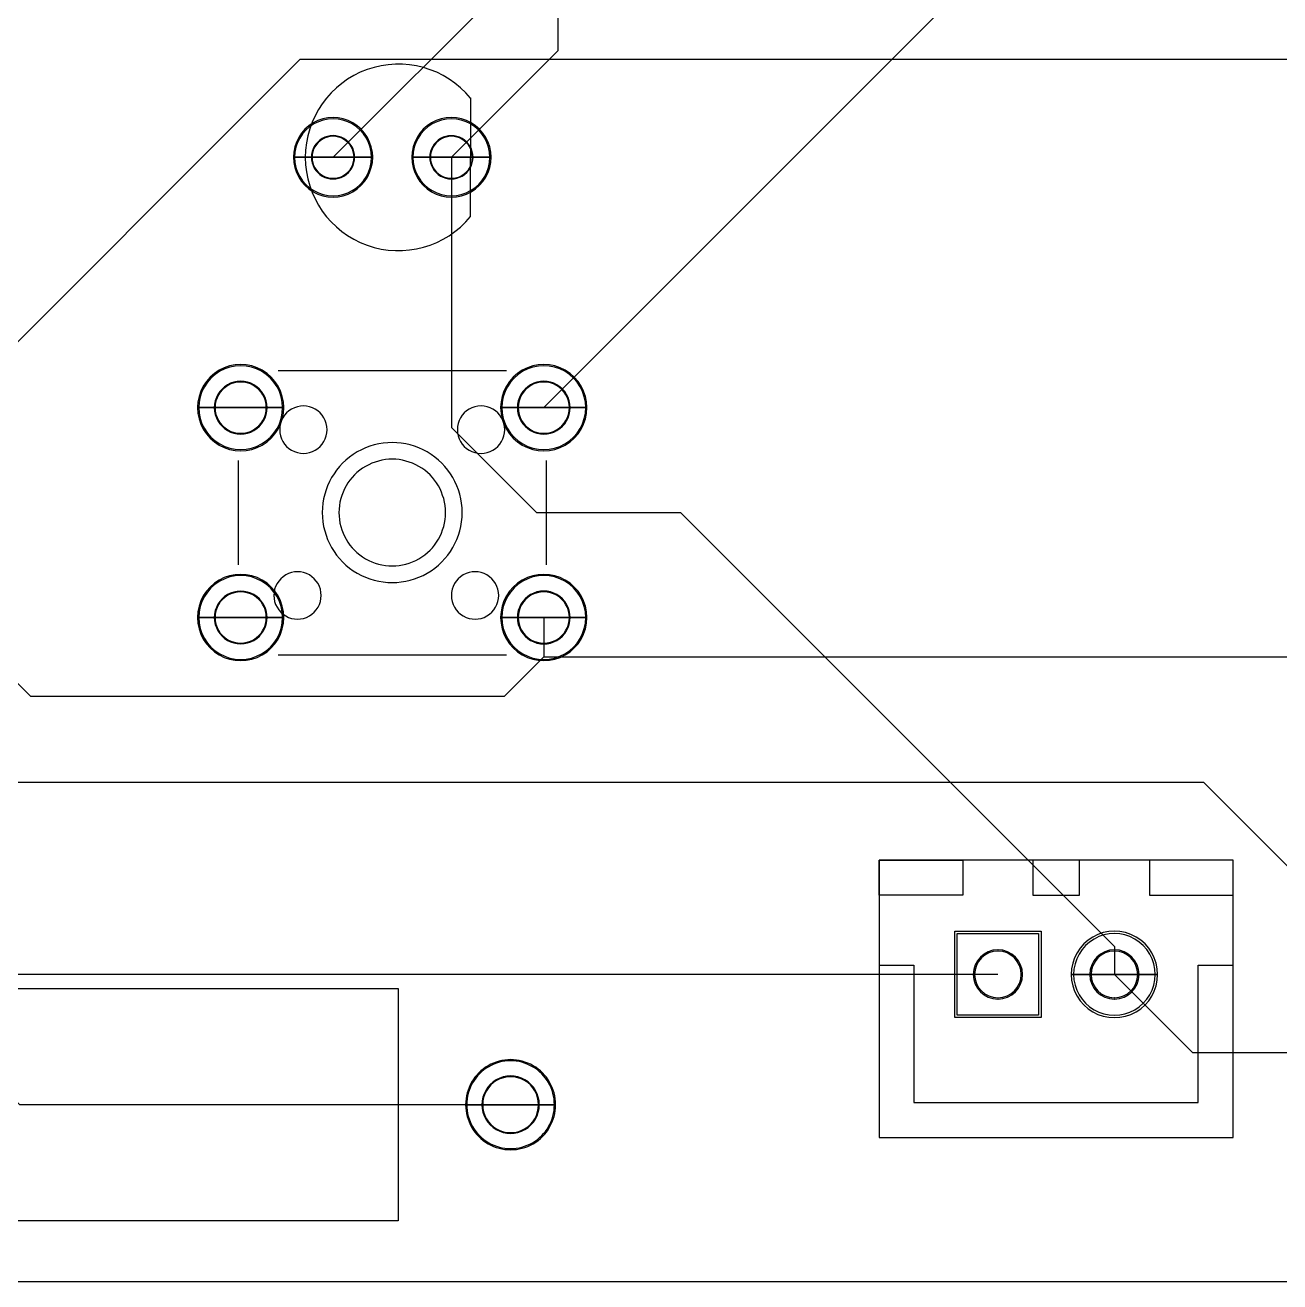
# Model space of a CAD drawing. Extents: x 97 to 381, y 17 to 243.
# Drawn here: x 204.5 to 280.8, y 16.7 to 93.1 of the extents above; entities that cross this region are included whole.
import ezdxf

# ---------------------------------------------------------------- set-up
doc = ezdxf.new("R2010")
doc.units = 0
for name, color, linetype in [('BoardOutLine', 7, 'CONTINUOUS'), ('BottomLayer', 7, 'CONTINUOUS'), ('BottomSolderMaskLayer', 7, 'CONTINUOUS'), ('Multi-Layer', 7, 'CONTINUOUS'), ('TopLayer', 7, 'CONTINUOUS'), ('TopSilkLayer', 7, 'CONTINUOUS'), ('TopSolderMaskLayer', 7, 'CONTINUOUS')]:
    doc.layers.add(name, color=color, linetype=linetype)

msp = doc.modelspace()

# ---------------------------------------------------------------- linework, layer by layer
at = {"layer": 'BoardOutLine', "color": 7}
msp.add_lwpolyline([(97.209727, 243.470231), (380.67429, 243.470231), (380.67429, 16.698589), (97.209727, 16.698589)], close=True, dxfattribs=at)
at = {"layer": 'BottomLayer', "color": 1}
for points in [[(230.40999, 85.069939), (236.901525, 91.561414), (236.901525, 229.807489)], [(370.810275, 229.070201), (370.810275, 204.633356), (236.026005, 69.849064)], [(223.209975, 85.069939), (233.408797, 95.268739), (233.408797, 138.544421)], [(263.643098, 35.389789), (179.047973, 35.389789), (151.209833, 63.227989), (151.209833, 102.531394)], [(230.40999, 85.069939), (230.40999, 68.648089), (235.588245, 63.469864), (244.34778, 63.469864), (270.730073, 37.087564), (270.730073, 35.389789)]]:
    msp.add_lwpolyline(points, dxfattribs=at)
at = {"layer": 'BottomSolderMaskLayer', "color": 7}
for points in [[(220.797975, 85.069939), (225.621982, 85.069939)], [(224.524853, 85.069939)], [(225.621983, 85.069939)], [(227.99799, 85.069939), (232.821998, 85.069939)], [(231.724867, 85.069939)], [(232.821998, 85.069939)], [(214.970782, 69.849064), (220.217145, 69.849064)], [(219.197062, 69.849064)], [(220.217145, 69.849064)], [(233.40282, 69.849064), (238.649182, 69.849064)], [(237.629092, 69.849064)], [(238.649182, 69.849064)], [(214.970782, 57.090664), (220.217145, 57.090664)], [(219.197062, 57.090664)], [(220.217145, 57.090664)], [(233.40282, 57.090664), (238.649182, 57.090664)], [(237.629092, 57.090664)], [(238.649182, 57.090664)], [(261.01884, 38.014039), (266.267355, 38.014039), (266.267355, 32.765539), (261.01884, 32.765539)], [(263.650717, 36.889414), (263.635492, 36.889414)], [(270.737692, 36.889414), (270.722467, 36.889414)], [(268.105778, 35.389789), (273.354367, 35.389789)], [(273.354367, 35.389789)], [(263.650717, 33.890239), (263.635492, 33.890239)], [(270.737692, 33.890239), (270.722467, 33.890239)], [(231.273997, 27.469789), (236.746005, 27.469789)], [(235.755128, 27.469789)], [(236.746005, 27.469789)]]:
    msp.add_lwpolyline(points, close=True, dxfattribs=at)
for points in [[(222.003427, 87.160381), (221.256872, 86.729095), (220.797295, 85.932118), (220.797975, 85.069939)], [(224.41653, 87.160381), (223.669974, 87.591667), (222.749983, 87.591667), (222.003427, 87.160381)], [(225.621983, 85.069939), (225.622662, 85.932118), (225.163086, 86.729095), (224.41653, 87.160381)], [(229.203319, 87.160737), (228.4567, 86.729356), (227.997157, 85.93222), (227.99799, 85.069939)], [(231.616669, 87.160737), (230.87005, 87.592119), (229.949937, 87.592119), (229.203319, 87.160737)], [(232.821998, 85.069939), (232.82283, 85.93222), (232.363287, 86.729356), (231.616669, 87.160737)], [(223.868228, 86.210996), (223.460992, 86.4465), (222.958966, 86.4465), (222.55173, 86.210996)], [(231.067429, 86.208656), (230.660604, 86.443536), (230.159376, 86.443536), (229.752551, 86.208656)], [(222.55173, 86.210996), (222.144494, 85.975491), (221.8941, 85.540367), (221.895105, 85.069939)], [(224.524852, 85.069939), (224.525857, 85.540367), (224.275464, 85.975491), (223.868228, 86.210996)], [(229.752551, 86.208656), (229.345727, 85.973776), (229.095112, 85.539699), (229.095112, 85.069939)], [(231.724867, 85.069939), (231.724867, 85.539699), (231.474253, 85.973776), (231.067429, 86.208656)], [(220.797975, 85.069939), (220.797295, 84.20776), (221.256872, 83.410782), (222.003427, 82.979497)], [(221.895105, 85.069939), (221.8941, 84.599511), (222.144494, 84.164386), (222.55173, 83.928882)], [(223.868228, 83.928882), (224.275464, 84.164386), (224.525857, 84.599511), (224.524853, 85.069939)], [(224.41653, 82.979497), (225.163086, 83.410782), (225.622662, 84.20776), (225.621983, 85.069939)], [(227.99799, 85.069939), (227.997157, 84.207658), (228.4567, 83.410521), (229.203319, 82.97914)], [(229.095112, 85.069939), (229.095112, 84.600178), (229.345727, 84.166102), (229.752551, 83.931221)], [(231.067429, 83.931221), (231.474253, 84.166102), (231.724867, 84.600178), (231.724867, 85.069939)], [(231.616669, 82.97914), (232.363287, 83.410521), (232.82283, 84.207658), (232.821998, 85.069939)], [(222.55173, 83.928882), (222.958966, 83.693377), (223.460992, 83.693377), (223.868228, 83.928882)], [(229.752551, 83.931221), (230.159376, 83.696341), (230.660604, 83.696341), (231.067429, 83.931221)], [(222.003427, 82.979497), (222.749983, 82.548211), (223.669974, 82.548211), (224.41653, 82.979497)], [(229.203319, 82.97914), (229.949937, 82.547759), (230.87005, 82.547759), (231.616669, 82.97914)], [(218.905554, 72.120805), (218.093939, 72.589392), (217.093988, 72.589392), (216.282373, 72.120805)], [(237.337592, 72.120805), (236.525977, 72.589392), (235.526026, 72.589392), (234.714411, 72.120805)], [(216.282373, 72.120805), (215.470758, 71.652219), (214.970782, 70.786236), (214.970782, 69.849064)], [(220.217145, 69.849064), (220.217145, 70.786236), (219.717169, 71.652219), (218.905554, 72.120805)], [(234.714411, 72.120805), (233.902796, 71.652219), (233.40282, 70.786236), (233.40282, 69.849064)], [(238.649182, 69.849064), (238.649182, 70.786236), (238.149207, 71.652219), (237.337592, 72.120805)], [(216.79242, 71.237385), (216.296421, 70.951019), (215.990873, 70.421794), (215.990873, 69.849064)], [(218.395515, 71.237385), (217.899516, 71.52375), (217.288419, 71.52375), (216.79242, 71.237385)], [(219.197062, 69.849064), (219.197062, 70.421794), (218.891514, 70.951019), (218.395515, 71.237385)], [(235.224008, 71.238674), (234.727782, 70.951965), (234.422356, 70.422162), (234.42291, 69.849064)], [(236.827995, 71.238674), (236.331769, 71.525384), (235.720233, 71.525384), (235.224008, 71.238674)], [(237.629092, 69.849064), (237.629647, 70.422162), (237.324221, 70.951965), (236.827995, 71.238674)], [(214.970782, 69.849064), (214.970782, 68.911891), (215.470758, 68.045908), (216.282373, 67.577322)], [(215.990873, 69.849064), (215.990873, 69.276333), (216.296421, 68.747108), (216.79242, 68.460743)], [(218.395515, 68.460743), (218.891514, 68.747108), (219.197062, 69.276333), (219.197062, 69.849064)], [(218.905554, 67.577322), (219.717169, 68.045908), (220.217145, 68.911891), (220.217145, 69.849064)], [(233.40282, 69.849064), (233.40282, 68.911891), (233.902796, 68.045908), (234.714411, 67.577322)], [(234.42291, 69.849064), (234.422356, 69.275965), (234.727782, 68.746163), (235.224008, 68.459453)], [(236.827995, 68.459453), (237.324221, 68.746163), (237.629647, 69.275965), (237.629092, 69.849064)], [(237.337592, 67.577322), (238.149207, 68.045908), (238.649182, 68.911891), (238.649182, 69.849064)], [(216.79242, 68.460743), (217.288419, 68.174377), (217.899516, 68.174377), (218.395515, 68.460743)], [(235.224008, 68.459453), (235.720233, 68.172744), (236.331769, 68.172744), (236.827995, 68.459453)], [(216.282373, 67.577322), (217.093988, 67.108736), (218.093939, 67.108736), (218.905554, 67.577322)], [(234.714411, 67.577322), (235.526026, 67.108736), (236.525977, 67.108736), (237.337592, 67.577322)], [(218.905554, 59.362405), (218.093939, 59.830992), (217.093988, 59.830992), (216.282373, 59.362405)], [(237.337592, 59.362405), (236.525977, 59.830992), (235.526026, 59.830992), (234.714411, 59.362405)], [(216.282373, 59.362405), (215.470758, 58.893819), (214.970782, 58.027836), (214.970782, 57.090664)], [(220.217145, 57.090664), (220.217145, 58.027836), (219.717169, 58.893819), (218.905554, 59.362405)], [(234.714411, 59.362405), (233.902796, 58.893819), (233.40282, 58.027836), (233.40282, 57.090664)], [(238.649182, 57.090664), (238.649182, 58.027836), (238.149207, 58.893819), (237.337592, 59.362405)], [(216.79242, 58.478985), (216.296421, 58.192619), (215.990873, 57.663394), (215.990873, 57.090664)], [(218.395515, 58.478985), (217.899516, 58.76535), (217.288419, 58.76535), (216.79242, 58.478985)], [(219.197062, 57.090664), (219.197062, 57.663394), (218.891514, 58.192619), (218.395515, 58.478985)], [(235.224008, 58.480274), (234.727782, 58.193565), (234.422356, 57.663762), (234.42291, 57.090664)], [(236.827995, 58.480274), (236.331769, 58.766984), (235.720233, 58.766984), (235.224008, 58.480274)], [(237.629092, 57.090664), (237.629647, 57.663762), (237.324221, 58.193565), (236.827995, 58.480274)], [(214.970782, 57.090664), (214.970782, 56.153491), (215.470758, 55.287508), (216.282373, 54.818922)], [(215.990873, 57.090664), (215.990873, 56.517933), (216.296421, 55.988708), (216.79242, 55.702343)], [(218.395515, 55.702343), (218.891514, 55.988708), (219.197062, 56.517933), (219.197062, 57.090664)], [(218.905554, 54.818922), (219.717169, 55.287508), (220.217145, 56.153491), (220.217145, 57.090664)], [(233.40282, 57.090664), (233.40282, 56.153491), (233.902796, 55.287508), (234.714411, 54.818922)], [(234.42291, 57.090664), (234.422356, 56.517565), (234.727782, 55.987763), (235.224008, 55.701053)], [(236.827995, 55.701053), (237.324221, 55.987763), (237.629647, 56.517565), (237.629092, 57.090664)], [(237.337592, 54.818922), (238.149207, 55.287508), (238.649182, 56.153491), (238.649182, 57.090664)], [(216.79242, 55.702343), (217.288419, 55.415977), (217.899516, 55.415977), (218.395515, 55.702343)], [(235.224008, 55.701053), (235.720233, 55.414344), (236.331769, 55.414344), (236.827995, 55.701053)], [(216.282373, 54.818922), (217.093988, 54.350336), (218.093939, 54.350336), (218.905554, 54.818922)], [(234.714411, 54.818922), (235.526026, 54.350336), (236.525977, 54.350336), (237.337592, 54.818922)], [(269.416932, 37.66536), (268.604468, 37.195811), (268.104549, 36.328178), (268.105777, 35.389789)], [(272.043213, 37.66536), (271.230749, 38.13491), (270.229396, 38.13491), (269.416932, 37.66536)], [(273.354367, 35.389789), (273.355596, 36.328178), (272.855677, 37.195811), (272.043213, 37.66536)], [(263.635477, 36.889414), (262.810431, 36.88497), (262.143945, 36.214885), (262.143945, 35.389826)], [(265.14225, 35.389826), (265.14225, 36.214885), (264.475764, 36.88497), (263.650717, 36.889414)], [(270.722453, 36.889414), (269.897406, 36.88497), (269.23092, 36.214885), (269.23092, 35.389826)], [(272.229225, 35.389826), (272.229225, 36.214885), (271.562739, 36.88497), (270.737692, 36.889414)], [(262.143945, 35.389826), (262.143945, 34.564767), (262.810431, 33.894682), (263.635477, 33.890239)], [(263.650717, 33.890239), (264.475764, 33.894682), (265.14225, 34.564767), (265.14225, 35.389826)], [(268.105777, 35.389789), (268.104549, 34.4514), (268.604468, 33.583767), (269.416932, 33.114217)], [(269.23092, 35.389826), (269.23092, 34.564767), (269.897406, 33.894682), (270.722453, 33.890239)], [(270.737692, 33.890239), (271.562739, 33.894682), (272.229225, 34.564767), (272.229225, 35.389826)], [(272.043213, 33.114217), (272.855677, 33.583767), (273.355596, 34.4514), (273.354367, 35.389789)], [(269.416932, 33.114217), (270.229396, 32.644668), (271.230749, 32.644668), (272.043213, 33.114217)], [(232.641172, 29.841626), (231.794228, 29.352249), (231.272973, 28.447951), (231.273998, 27.469789)], [(235.378831, 29.841626), (234.531888, 30.331003), (233.488115, 30.331003), (232.641172, 29.841626)], [(236.746005, 27.469789), (236.747029, 28.447951), (236.225774, 29.352249), (235.378831, 29.841626)], [(234.883226, 28.98302), (234.342946, 29.295266), (233.677057, 29.295266), (233.136777, 28.98302)], [(233.136777, 28.98302), (232.596497, 28.670775), (232.264057, 28.093807), (232.264875, 27.469789)], [(235.755128, 27.469789), (235.755946, 28.093807), (235.423506, 28.670775), (234.883226, 28.98302)], [(231.273998, 27.469789), (231.272973, 26.491626), (231.794228, 25.587329), (232.641172, 25.097951)], [(232.264875, 27.469789), (232.264057, 26.84577), (232.596497, 26.268803), (233.136777, 25.956557)], [(234.883226, 25.956557), (235.423506, 26.268803), (235.755946, 26.84577), (235.755128, 27.469789)], [(235.378831, 25.097951), (236.225774, 25.587329), (236.747029, 26.491626), (236.746005, 27.469789)], [(233.136777, 25.956557), (233.677057, 25.644312), (234.342946, 25.644312), (234.883226, 25.956557)], [(232.641172, 25.097951), (233.488115, 24.608574), (234.531888, 24.608574), (235.378831, 25.097951)]]:
    msp.add_open_spline(points, degree=3, dxfattribs=at)
at = {"layer": 'Multi-Layer', "color": 7}
for points in [[(220.869975, 85.069939), (225.549982, 85.069939)], [(224.485605, 85.069939)], [(225.549982, 85.069939)], [(228.06999, 85.069939), (232.749998, 85.069939)], [(231.68562, 85.069939)], [(232.749997, 85.069939)], [(215.042782, 69.849064), (220.145145, 69.849064)], [(219.15306, 69.849064)], [(220.145145, 69.849064)], [(233.47482, 69.849064), (238.577182, 69.849064)], [(237.585097, 69.849064)], [(238.577182, 69.849064)], [(215.042782, 57.090664), (220.145145, 57.090664)], [(219.15306, 57.090664)], [(220.145145, 57.090664)], [(233.47482, 57.090664), (238.577182, 57.090664)], [(237.585097, 57.090664)], [(238.577182, 57.090664)], [(261.16284, 37.870114), (266.123363, 37.870114), (266.123363, 32.909539), (261.16284, 32.909539)], [(263.650297, 36.807139), (263.635897, 36.807139)], [(270.737273, 36.807139), (270.722872, 36.807139)], [(268.249777, 35.389789), (273.210367, 35.389789)], [(273.210367, 35.389789)], [(263.650297, 33.972514), (263.635897, 33.972514)], [(270.737273, 33.972514), (270.722872, 33.972514)], [(231.345997, 27.469789), (236.674005, 27.469789)], [(235.709205, 27.469789)], [(236.674005, 27.469789)]]:
    msp.add_lwpolyline(points, close=True, dxfattribs=at)
for points in [[(224.380522, 87.098003), (223.656247, 87.516421), (222.76371, 87.516421), (222.039436, 87.098003)], [(231.580537, 87.098003), (230.856262, 87.516421), (229.963725, 87.516421), (229.239451, 87.098003)], [(222.039436, 87.098003), (221.315161, 86.679585), (220.869305, 85.906388), (220.869975, 85.069939)], [(223.847792, 86.174664), (223.453112, 86.402532), (222.966846, 86.402532), (222.572166, 86.174664)], [(225.549982, 85.069939), (225.550652, 85.906388), (225.104797, 86.679585), (224.380522, 87.098003)], [(229.239451, 87.098003), (228.515176, 86.679585), (228.06932, 85.906388), (228.06999, 85.069939)], [(231.048089, 86.175479), (230.653266, 86.403565), (230.166722, 86.403565), (229.771898, 86.175479)], [(232.749997, 85.069939), (232.750667, 85.906388), (232.304812, 86.679585), (231.580537, 87.098003)], [(222.572166, 86.174664), (222.177485, 85.946795), (221.934353, 85.525676), (221.934353, 85.069939)], [(224.485605, 85.069939), (224.485605, 85.525676), (224.242472, 85.946795), (223.847792, 86.174664)], [(229.771898, 86.175479), (229.377074, 85.947393), (229.134018, 85.525909), (229.134368, 85.069939)], [(231.68562, 85.069939), (231.68597, 85.525909), (231.442913, 85.947393), (231.048089, 86.175479)], [(220.869975, 85.069939), (220.869305, 84.23349), (221.315161, 83.460292), (222.039436, 83.041874)], [(221.934353, 85.069939), (221.934353, 84.614201), (222.177485, 84.193083), (222.572166, 83.965214)], [(223.847792, 83.965214), (224.242472, 84.193083), (224.485605, 84.614201), (224.485605, 85.069939)], [(224.380522, 83.041874), (225.104797, 83.460292), (225.550652, 84.23349), (225.549982, 85.069939)], [(228.06999, 85.069939), (228.06932, 84.23349), (228.515176, 83.460292), (229.239451, 83.041874)], [(229.134368, 85.069939), (229.134018, 84.613968), (229.377074, 84.192485), (229.771898, 83.964399)], [(231.048089, 83.964399), (231.442913, 84.192485), (231.68597, 84.613968), (231.68562, 85.069939)], [(231.580537, 83.041874), (232.304812, 83.460292), (232.750667, 84.23349), (232.749997, 85.069939)], [(222.572166, 83.965214), (222.966846, 83.737345), (223.453112, 83.737345), (223.847792, 83.965214)], [(229.771898, 83.964399), (230.166722, 83.736312), (230.653266, 83.736312), (231.048089, 83.964399)], [(222.039436, 83.041874), (222.76371, 82.623456), (223.656247, 82.623456), (224.380522, 83.041874)], [(229.239451, 83.041874), (229.963725, 82.623456), (230.856262, 82.623456), (231.580537, 83.041874)], [(216.318373, 72.058452), (215.529035, 71.602727), (215.042782, 70.760513), (215.042782, 69.849064)], [(218.869554, 72.058452), (218.080216, 72.514176), (217.107711, 72.514176), (216.318373, 72.058452)], [(220.145145, 69.849064), (220.145145, 70.760513), (219.658893, 71.602727), (218.869554, 72.058452)], [(234.750411, 72.058452), (233.961072, 71.602727), (233.47482, 70.760513), (233.47482, 69.849064)], [(237.301592, 72.058452), (236.512254, 72.514176), (235.539749, 72.514176), (234.750411, 72.058452)], [(238.577182, 69.849064), (238.577182, 70.760513), (238.09093, 71.602727), (237.301592, 72.058452)], [(216.814421, 71.199277), (216.332036, 70.920772), (216.034875, 70.406074), (216.034875, 69.849064)], [(218.373514, 71.199277), (217.891129, 71.477783), (217.296806, 71.477783), (216.814421, 71.199277)], [(219.15306, 69.849064), (219.15306, 70.406074), (218.855899, 70.920772), (218.373514, 71.199277)], [(235.246459, 71.199277), (234.764074, 70.920772), (234.466912, 70.406074), (234.466912, 69.849064)], [(236.805551, 71.199277), (236.323166, 71.477783), (235.728844, 71.477783), (235.246459, 71.199277)], [(237.585097, 69.849064), (237.585097, 70.406074), (237.287936, 70.920772), (236.805551, 71.199277)], [(215.042782, 69.849064), (215.042782, 68.937615), (215.529035, 68.095401), (216.318373, 67.639676)], [(216.034875, 69.849064), (216.034875, 69.292054), (216.332036, 68.777355), (216.814421, 68.49885)], [(218.373514, 68.49885), (218.855899, 68.777355), (219.15306, 69.292054), (219.15306, 69.849064)], [(218.869554, 67.639676), (219.658893, 68.095401), (220.145145, 68.937615), (220.145145, 69.849064)], [(233.47482, 69.849064), (233.47482, 68.937615), (233.961072, 68.095401), (234.750411, 67.639676)], [(234.466912, 69.849064), (234.466912, 69.292054), (234.764074, 68.777355), (235.246459, 68.49885)], [(236.805551, 68.49885), (237.287936, 68.777355), (237.585097, 69.292054), (237.585097, 69.849064)], [(237.301592, 67.639676), (238.09093, 68.095401), (238.577182, 68.937615), (238.577182, 69.849064)], [(216.814421, 68.49885), (217.296806, 68.220345), (217.891129, 68.220345), (218.373514, 68.49885)], [(235.246459, 68.49885), (235.728844, 68.220345), (236.323166, 68.220345), (236.805551, 68.49885)], [(216.318373, 67.639676), (217.107711, 67.183951), (218.080216, 67.183951), (218.869554, 67.639676)], [(234.750411, 67.639676), (235.539749, 67.183951), (236.512254, 67.183951), (237.301592, 67.639676)], [(218.869554, 59.300052), (218.080216, 59.755776), (217.107711, 59.755776), (216.318373, 59.300052)], [(237.301592, 59.300052), (236.512254, 59.755776), (235.539749, 59.755776), (234.750411, 59.300052)], [(216.318373, 59.300052), (215.529035, 58.844327), (215.042782, 58.002113), (215.042782, 57.090664)], [(220.145145, 57.090664), (220.145145, 58.002113), (219.658893, 58.844327), (218.869554, 59.300052)], [(234.750411, 59.300052), (233.961072, 58.844327), (233.47482, 58.002113), (233.47482, 57.090664)], [(238.577182, 57.090664), (238.577182, 58.002113), (238.09093, 58.844327), (237.301592, 59.300052)], [(216.814421, 58.440877), (216.332036, 58.162372), (216.034875, 57.647674), (216.034875, 57.090664)], [(218.373514, 58.440877), (217.891129, 58.719383), (217.296806, 58.719383), (216.814421, 58.440877)], [(219.15306, 57.090664), (219.15306, 57.647674), (218.855899, 58.162372), (218.373514, 58.440877)], [(235.246459, 58.440877), (234.764074, 58.162372), (234.466912, 57.647674), (234.466912, 57.090664)], [(236.805551, 58.440877), (236.323166, 58.719383), (235.728844, 58.719383), (235.246459, 58.440877)], [(237.585097, 57.090664), (237.585097, 57.647674), (237.287936, 58.162372), (236.805551, 58.440877)], [(215.042782, 57.090664), (215.042782, 56.179215), (215.529035, 55.337001), (216.318373, 54.881276)], [(216.034875, 57.090664), (216.034875, 56.533654), (216.332036, 56.018955), (216.814421, 55.74045)], [(218.373514, 55.74045), (218.855899, 56.018955), (219.15306, 56.533654), (219.15306, 57.090664)], [(218.869554, 54.881276), (219.658893, 55.337001), (220.145145, 56.179215), (220.145145, 57.090664)], [(233.47482, 57.090664), (233.47482, 56.179215), (233.961072, 55.337001), (234.750411, 54.881276)], [(234.466912, 57.090664), (234.466912, 56.533654), (234.764074, 56.018955), (235.246459, 55.74045)], [(236.805551, 55.74045), (237.287936, 56.018955), (237.585097, 56.533654), (237.585097, 57.090664)], [(237.301592, 54.881276), (238.09093, 55.337001), (238.577182, 56.179215), (238.577182, 57.090664)], [(216.814421, 55.74045), (217.296806, 55.461945), (217.891129, 55.461945), (218.373514, 55.74045)], [(235.246459, 55.74045), (235.728844, 55.461945), (236.323166, 55.461945), (236.805551, 55.74045)], [(216.318373, 54.881276), (217.107711, 54.425551), (218.080216, 54.425551), (218.869554, 54.881276)], [(234.750411, 54.881276), (235.539749, 54.425551), (236.512254, 54.425551), (237.301592, 54.881276)], [(269.48896, 37.540573), (268.721063, 37.096768), (268.248583, 36.276709), (268.249778, 35.389789)], [(271.971185, 37.540573), (271.203289, 37.984378), (270.256856, 37.984378), (269.48896, 37.540573)], [(273.210367, 35.389789), (273.211562, 36.276709), (272.739082, 37.096768), (271.971185, 37.540573)], [(263.635897, 36.807139), (262.855267, 36.804134), (262.22403, 36.170462), (262.22403, 35.389826)], [(265.062165, 35.389826), (265.062165, 36.170462), (264.430928, 36.804134), (263.650298, 36.807139)], [(270.722872, 36.807139), (269.942242, 36.804134), (269.311005, 36.170462), (269.311005, 35.389826)], [(272.14914, 35.389826), (272.14914, 36.170462), (271.517903, 36.804134), (270.737273, 36.807139)], [(262.22403, 35.389826), (262.22403, 34.60919), (262.855267, 33.975519), (263.635897, 33.972514)], [(263.650298, 33.972514), (264.430928, 33.975519), (265.062165, 34.60919), (265.062165, 35.389826)], [(268.249778, 35.389789), (268.248583, 34.502869), (268.721063, 33.68281), (269.48896, 33.239005)], [(269.311005, 35.389826), (269.311005, 34.60919), (269.942242, 33.975519), (270.722872, 33.972514)], [(270.737273, 33.972514), (271.517903, 33.975519), (272.14914, 34.60919), (272.14914, 35.389826)], [(271.971185, 33.239005), (272.739082, 33.68281), (273.211562, 34.502869), (273.210367, 35.389789)], [(269.48896, 33.239005), (270.256856, 32.795199), (271.203289, 32.795199), (271.971185, 33.239005)], [(235.34282, 29.779241), (234.518159, 30.255748), (233.501843, 30.255748), (232.677183, 29.779241)], [(232.677183, 29.779241), (231.852522, 29.302734), (231.344987, 28.422219), (231.345997, 27.469789)], [(234.859603, 28.941342), (234.333868, 29.244876), (233.686135, 29.244876), (233.160399, 28.941342)], [(236.674005, 27.469789), (236.675016, 28.422219), (236.167481, 29.302734), (235.34282, 29.779241)], [(233.160399, 28.941342), (232.634664, 28.637809), (232.310797, 28.076856), (232.310797, 27.469789)], [(235.709205, 27.469789), (235.709205, 28.076856), (235.385339, 28.637809), (234.859603, 28.941342)], [(231.345997, 27.469789), (231.344987, 26.517359), (231.852522, 25.636844), (232.677183, 25.160337)], [(232.310797, 27.469789), (232.310797, 26.862722), (232.634664, 26.301769), (233.160399, 25.998235)], [(234.859603, 25.998235), (235.385339, 26.301769), (235.709205, 26.862722), (235.709205, 27.469789)], [(235.34282, 25.160337), (236.167481, 25.636844), (236.675016, 26.517359), (236.674005, 27.469789)], [(233.160399, 25.998235), (233.686135, 25.694702), (234.333868, 25.694702), (234.859603, 25.998235)], [(232.677183, 25.160337), (233.501843, 24.68383), (234.518159, 24.68383), (235.34282, 25.160337)]]:
    msp.add_open_spline(points, degree=3, dxfattribs=at)
at = {"layer": 'TopLayer', "color": 5}
for points in [[(287.83515, 35.389789), (276.161047, 47.063914), (202.841858, 47.063914), (184.73958, 65.166214), (175.350765, 65.166214), (156.323287, 84.193639), (147.947505, 84.193639), (129.609788, 102.531394)], [(200.02593, 69.849064), (221.218455, 91.041589), (348.27855, 91.041589), (374.770283, 64.549864)], [(234.009997, 27.469789), (204.167377, 27.469789), (164.025862, 67.611289), (164.025862, 69.849064)], [(200.02593, 57.090664), (204.805305, 52.311289), (233.636317, 52.311289), (236.026005, 54.700939), (322.334017, 54.700939)], [(236.026005, 57.090664), (236.026005, 54.700939)], [(323.835217, 35.389789), (319.05873, 30.613339), (275.50656, 30.613339), (270.730072, 35.389789)]]:
    msp.add_lwpolyline(points, dxfattribs=at)
at = {"layer": 'TopSilkLayer', "color": 7}
for points in [[(231.576397, 81.469939), (231.591547, 88.692214)], [(219.864705, 72.109864), (233.75526, 72.109864)], [(217.449968, 66.645964), (217.449968, 60.293839)], [(236.170005, 66.645964), (236.170005, 60.293839)], [(219.864705, 54.829864), (233.75526, 54.829864)], [(256.414717, 35.956714), (258.540735, 35.956714), (258.540735, 27.594514), (267.186442, 27.594514), (275.832075, 27.594514), (275.832075, 35.956714), (277.958025, 35.956714)]]:
    msp.add_lwpolyline(points, dxfattribs=at)
for points in [[(222.849975, 68.509864)], [(233.649997, 68.509864)], [(230.04999, 63.469864)], [(231.065197, 63.469864)], [(222.489975, 58.429864)], [(233.289997, 58.429864)], [(256.414717, 42.334639), (261.517147, 42.334639), (261.517147, 40.208689), (256.414717, 40.208689), (256.414717, 42.334639), (256.414717, 25.468564), (277.958025, 25.468564), (277.958025, 42.334639)], [(265.769122, 42.334639), (265.769122, 40.208689), (268.603695, 40.208689), (268.603695, 42.334639)], [(272.85573, 42.334639), (272.85573, 40.208689), (277.958025, 40.208689), (277.958025, 42.334639)], [(183.2499, 20.413789), (183.2499, 34.525789), (227.16999, 34.525789), (227.16999, 20.413789)]]:
    msp.add_lwpolyline(points, close=True, dxfattribs=at)
for points in [[(231.576397, 88.656964), (230.058241, 90.510082), (227.539154, 91.208952), (225.283256, 90.40287)], [(225.283256, 90.40287), (223.027357, 89.596788), (221.521602, 87.459753), (221.521602, 85.064164)], [(221.521602, 85.064164), (221.521602, 82.668574), (223.027357, 80.53154), (225.283256, 79.725458)], [(225.283256, 79.725458), (227.539154, 78.919375), (230.058241, 79.618245), (231.576398, 81.471364)], [(220.689125, 69.759392), (220.243156, 69.501507), (219.968923, 69.025026), (219.969975, 68.509864)], [(222.130825, 69.759392), (221.684855, 70.017278), (221.135095, 70.017278), (220.689125, 69.759392)], [(222.849975, 68.509864), (222.851027, 69.025026), (222.576794, 69.501507), (222.130825, 69.759392)], [(231.489992, 69.756944), (231.044453, 69.499712), (230.76999, 69.024328), (230.76999, 68.509864)], [(232.929996, 69.756944), (232.484457, 70.014176), (231.935531, 70.014176), (231.489992, 69.756944)], [(233.649997, 68.509864), (233.649997, 69.024328), (233.375534, 69.499712), (232.929996, 69.756944)], [(219.969975, 68.509864), (219.968923, 67.994701), (220.243156, 67.518221), (220.689125, 67.260335)], [(222.130825, 67.260335), (222.576794, 67.518221), (222.851027, 67.994701), (222.849975, 68.509864)], [(230.76999, 68.509864), (230.76999, 67.9954), (231.044453, 67.520016), (231.489992, 67.262784)], [(232.929996, 67.262784), (233.375534, 67.520016), (233.649997, 67.9954), (233.649997, 68.509864)], [(220.689125, 67.260335), (221.135095, 67.00245), (221.684855, 67.00245), (222.130825, 67.260335)], [(228.937592, 67.154985), (227.621025, 67.915105), (225.998948, 67.915105), (224.682381, 67.154985)], [(231.489992, 67.262784), (231.935531, 67.005552), (232.484457, 67.005552), (232.929996, 67.262784)], [(224.682381, 67.154985), (223.365814, 66.394865), (222.554775, 64.990104), (222.554775, 63.469864)], [(228.431262, 66.279466), (227.428154, 66.859218), (226.191818, 66.859218), (225.18871, 66.279466)], [(231.065197, 63.469864), (231.065197, 64.990104), (230.254159, 66.394865), (228.937592, 67.154985)], [(225.18871, 66.279466), (224.185602, 65.699714), (223.568406, 64.628456), (223.569982, 63.469864)], [(230.04999, 63.469864), (230.051567, 64.628456), (229.43437, 65.699714), (228.431262, 66.279466)], [(222.554775, 63.469864), (222.554775, 61.949623), (223.365814, 60.544863), (224.682381, 59.784743)], [(223.569982, 63.469864), (223.568406, 62.311272), (224.185602, 61.240013), (225.18871, 60.660262)], [(228.431262, 60.660262), (229.43437, 61.240013), (230.051567, 62.311272), (230.04999, 63.469864)], [(228.937592, 59.784743), (230.254159, 60.544863), (231.065197, 61.949623), (231.065197, 63.469864)], [(225.18871, 60.660262), (226.191818, 60.08051), (227.428154, 60.08051), (228.431262, 60.660262)], [(220.329969, 59.676944), (219.884431, 59.419712), (219.609967, 58.944328), (219.609967, 58.429864)], [(221.769973, 59.676944), (221.324434, 59.934176), (220.775508, 59.934176), (220.329969, 59.676944)], [(222.489975, 58.429864), (222.489975, 58.944328), (222.215512, 59.419712), (221.769973, 59.676944)], [(224.682381, 59.784743), (225.998948, 59.024622), (227.621025, 59.024622), (228.937592, 59.784743)], [(231.129992, 59.676944), (230.684453, 59.419712), (230.40999, 58.944328), (230.40999, 58.429864)], [(232.569996, 59.676944), (232.124457, 59.934176), (231.575531, 59.934176), (231.129992, 59.676944)], [(233.289997, 58.429864), (233.289997, 58.944328), (233.015534, 59.419712), (232.569996, 59.676944)], [(219.609967, 58.429864), (219.609967, 57.9154), (219.884431, 57.440016), (220.329969, 57.182784)], [(221.769973, 57.182784), (222.215512, 57.440016), (222.489975, 57.9154), (222.489975, 58.429864)], [(230.40999, 58.429864), (230.40999, 57.9154), (230.684453, 57.440016), (231.129992, 57.182784)], [(232.569996, 57.182784), (233.015534, 57.440016), (233.289997, 57.9154), (233.289997, 58.429864)], [(220.329969, 57.182784), (220.775508, 56.925552), (221.324434, 56.925552), (221.769973, 57.182784)], [(231.129992, 57.182784), (231.575531, 56.925552), (232.124457, 56.925552), (232.569996, 57.182784)]]:
    msp.add_open_spline(points, degree=3, dxfattribs=at)
at = {"layer": 'TopSolderMaskLayer', "color": 7}
for points in [[(220.797975, 85.069939), (225.621982, 85.069939)], [(224.524853, 85.069939)], [(225.621983, 85.069939)], [(227.99799, 85.069939), (232.821998, 85.069939)], [(231.724867, 85.069939)], [(232.821998, 85.069939)], [(214.970782, 69.849064), (220.217145, 69.849064)], [(219.197062, 69.849064)], [(220.217145, 69.849064)], [(233.40282, 69.849064), (238.649182, 69.849064)], [(237.629092, 69.849064)], [(238.649182, 69.849064)], [(214.970782, 57.090664), (220.217145, 57.090664)], [(219.197062, 57.090664)], [(220.217145, 57.090664)], [(233.40282, 57.090664), (238.649182, 57.090664)], [(237.629092, 57.090664)], [(238.649182, 57.090664)], [(261.01884, 38.014039), (266.267355, 38.014039), (266.267355, 32.765539), (261.01884, 32.765539)], [(263.650717, 36.889414), (263.635492, 36.889414)], [(270.737692, 36.889414), (270.722467, 36.889414)], [(268.105778, 35.389789), (273.354367, 35.389789)], [(273.354367, 35.389789)], [(263.650717, 33.890239), (263.635492, 33.890239)], [(270.737692, 33.890239), (270.722467, 33.890239)], [(231.273997, 27.469789), (236.746005, 27.469789)], [(235.755128, 27.469789)], [(236.746005, 27.469789)]]:
    msp.add_lwpolyline(points, close=True, dxfattribs=at)
for points in [[(222.003427, 87.160381), (221.256872, 86.729095), (220.797295, 85.932118), (220.797975, 85.069939)], [(224.41653, 87.160381), (223.669974, 87.591667), (222.749983, 87.591667), (222.003427, 87.160381)], [(225.621983, 85.069939), (225.622662, 85.932118), (225.163086, 86.729095), (224.41653, 87.160381)], [(229.203319, 87.160737), (228.4567, 86.729356), (227.997157, 85.93222), (227.99799, 85.069939)], [(231.616669, 87.160737), (230.87005, 87.592119), (229.949937, 87.592119), (229.203319, 87.160737)], [(232.821998, 85.069939), (232.82283, 85.93222), (232.363287, 86.729356), (231.616669, 87.160737)], [(223.868228, 86.210996), (223.460992, 86.4465), (222.958966, 86.4465), (222.55173, 86.210996)], [(231.067429, 86.208656), (230.660604, 86.443536), (230.159376, 86.443536), (229.752551, 86.208656)], [(222.55173, 86.210996), (222.144494, 85.975491), (221.8941, 85.540367), (221.895105, 85.069939)], [(224.524852, 85.069939), (224.525857, 85.540367), (224.275464, 85.975491), (223.868228, 86.210996)], [(229.752551, 86.208656), (229.345727, 85.973776), (229.095112, 85.539699), (229.095112, 85.069939)], [(231.724867, 85.069939), (231.724867, 85.539699), (231.474253, 85.973776), (231.067429, 86.208656)], [(220.797975, 85.069939), (220.797295, 84.20776), (221.256872, 83.410782), (222.003427, 82.979497)], [(221.895105, 85.069939), (221.8941, 84.599511), (222.144494, 84.164386), (222.55173, 83.928882)], [(223.868228, 83.928882), (224.275464, 84.164386), (224.525857, 84.599511), (224.524853, 85.069939)], [(224.41653, 82.979497), (225.163086, 83.410782), (225.622662, 84.20776), (225.621983, 85.069939)], [(227.99799, 85.069939), (227.997157, 84.207658), (228.4567, 83.410521), (229.203319, 82.97914)], [(229.095112, 85.069939), (229.095112, 84.600178), (229.345727, 84.166102), (229.752551, 83.931221)], [(231.067429, 83.931221), (231.474253, 84.166102), (231.724867, 84.600178), (231.724867, 85.069939)], [(231.616669, 82.97914), (232.363287, 83.410521), (232.82283, 84.207658), (232.821998, 85.069939)], [(222.55173, 83.928882), (222.958966, 83.693377), (223.460992, 83.693377), (223.868228, 83.928882)], [(229.752551, 83.931221), (230.159376, 83.696341), (230.660604, 83.696341), (231.067429, 83.931221)], [(222.003427, 82.979497), (222.749983, 82.548211), (223.669974, 82.548211), (224.41653, 82.979497)], [(229.203319, 82.97914), (229.949937, 82.547759), (230.87005, 82.547759), (231.616669, 82.97914)], [(218.905554, 72.120805), (218.093939, 72.589392), (217.093988, 72.589392), (216.282373, 72.120805)], [(237.337592, 72.120805), (236.525977, 72.589392), (235.526026, 72.589392), (234.714411, 72.120805)], [(216.282373, 72.120805), (215.470758, 71.652219), (214.970782, 70.786236), (214.970782, 69.849064)], [(220.217145, 69.849064), (220.217145, 70.786236), (219.717169, 71.652219), (218.905554, 72.120805)], [(234.714411, 72.120805), (233.902796, 71.652219), (233.40282, 70.786236), (233.40282, 69.849064)], [(238.649182, 69.849064), (238.649182, 70.786236), (238.149207, 71.652219), (237.337592, 72.120805)], [(216.79242, 71.237385), (216.296421, 70.951019), (215.990873, 70.421794), (215.990873, 69.849064)], [(218.395515, 71.237385), (217.899516, 71.52375), (217.288419, 71.52375), (216.79242, 71.237385)], [(219.197062, 69.849064), (219.197062, 70.421794), (218.891514, 70.951019), (218.395515, 71.237385)], [(235.224008, 71.238674), (234.727782, 70.951965), (234.422356, 70.422162), (234.42291, 69.849064)], [(236.827995, 71.238674), (236.331769, 71.525384), (235.720233, 71.525384), (235.224008, 71.238674)], [(237.629092, 69.849064), (237.629647, 70.422162), (237.324221, 70.951965), (236.827995, 71.238674)], [(214.970782, 69.849064), (214.970782, 68.911891), (215.470758, 68.045908), (216.282373, 67.577322)], [(215.990873, 69.849064), (215.990873, 69.276333), (216.296421, 68.747108), (216.79242, 68.460743)], [(218.395515, 68.460743), (218.891514, 68.747108), (219.197062, 69.276333), (219.197062, 69.849064)], [(218.905554, 67.577322), (219.717169, 68.045908), (220.217145, 68.911891), (220.217145, 69.849064)], [(233.40282, 69.849064), (233.40282, 68.911891), (233.902796, 68.045908), (234.714411, 67.577322)], [(234.42291, 69.849064), (234.422356, 69.275965), (234.727782, 68.746163), (235.224008, 68.459453)], [(236.827995, 68.459453), (237.324221, 68.746163), (237.629647, 69.275965), (237.629092, 69.849064)], [(237.337592, 67.577322), (238.149207, 68.045908), (238.649182, 68.911891), (238.649182, 69.849064)], [(216.79242, 68.460743), (217.288419, 68.174377), (217.899516, 68.174377), (218.395515, 68.460743)], [(235.224008, 68.459453), (235.720233, 68.172744), (236.331769, 68.172744), (236.827995, 68.459453)], [(216.282373, 67.577322), (217.093988, 67.108736), (218.093939, 67.108736), (218.905554, 67.577322)], [(234.714411, 67.577322), (235.526026, 67.108736), (236.525977, 67.108736), (237.337592, 67.577322)], [(218.905554, 59.362405), (218.093939, 59.830992), (217.093988, 59.830992), (216.282373, 59.362405)], [(237.337592, 59.362405), (236.525977, 59.830992), (235.526026, 59.830992), (234.714411, 59.362405)], [(216.282373, 59.362405), (215.470758, 58.893819), (214.970782, 58.027836), (214.970782, 57.090664)], [(220.217145, 57.090664), (220.217145, 58.027836), (219.717169, 58.893819), (218.905554, 59.362405)], [(234.714411, 59.362405), (233.902796, 58.893819), (233.40282, 58.027836), (233.40282, 57.090664)], [(238.649182, 57.090664), (238.649182, 58.027836), (238.149207, 58.893819), (237.337592, 59.362405)], [(216.79242, 58.478985), (216.296421, 58.192619), (215.990873, 57.663394), (215.990873, 57.090664)], [(218.395515, 58.478985), (217.899516, 58.76535), (217.288419, 58.76535), (216.79242, 58.478985)], [(219.197062, 57.090664), (219.197062, 57.663394), (218.891514, 58.192619), (218.395515, 58.478985)], [(235.224008, 58.480274), (234.727782, 58.193565), (234.422356, 57.663762), (234.42291, 57.090664)], [(236.827995, 58.480274), (236.331769, 58.766984), (235.720233, 58.766984), (235.224008, 58.480274)], [(237.629092, 57.090664), (237.629647, 57.663762), (237.324221, 58.193565), (236.827995, 58.480274)], [(214.970782, 57.090664), (214.970782, 56.153491), (215.470758, 55.287508), (216.282373, 54.818922)], [(215.990873, 57.090664), (215.990873, 56.517933), (216.296421, 55.988708), (216.79242, 55.702343)], [(218.395515, 55.702343), (218.891514, 55.988708), (219.197062, 56.517933), (219.197062, 57.090664)], [(218.905554, 54.818922), (219.717169, 55.287508), (220.217145, 56.153491), (220.217145, 57.090664)], [(233.40282, 57.090664), (233.40282, 56.153491), (233.902796, 55.287508), (234.714411, 54.818922)], [(234.42291, 57.090664), (234.422356, 56.517565), (234.727782, 55.987763), (235.224008, 55.701053)], [(236.827995, 55.701053), (237.324221, 55.987763), (237.629647, 56.517565), (237.629092, 57.090664)], [(237.337592, 54.818922), (238.149207, 55.287508), (238.649182, 56.153491), (238.649182, 57.090664)], [(216.79242, 55.702343), (217.288419, 55.415977), (217.899516, 55.415977), (218.395515, 55.702343)], [(235.224008, 55.701053), (235.720233, 55.414344), (236.331769, 55.414344), (236.827995, 55.701053)], [(216.282373, 54.818922), (217.093988, 54.350336), (218.093939, 54.350336), (218.905554, 54.818922)], [(234.714411, 54.818922), (235.526026, 54.350336), (236.525977, 54.350336), (237.337592, 54.818922)], [(269.416932, 37.66536), (268.604468, 37.195811), (268.104549, 36.328178), (268.105777, 35.389789)], [(272.043213, 37.66536), (271.230749, 38.13491), (270.229396, 38.13491), (269.416932, 37.66536)], [(273.354367, 35.389789), (273.355596, 36.328178), (272.855677, 37.195811), (272.043213, 37.66536)], [(263.635477, 36.889414), (262.810431, 36.88497), (262.143945, 36.214885), (262.143945, 35.389826)], [(265.14225, 35.389826), (265.14225, 36.214885), (264.475764, 36.88497), (263.650717, 36.889414)], [(270.722453, 36.889414), (269.897406, 36.88497), (269.23092, 36.214885), (269.23092, 35.389826)], [(272.229225, 35.389826), (272.229225, 36.214885), (271.562739, 36.88497), (270.737692, 36.889414)], [(262.143945, 35.389826), (262.143945, 34.564767), (262.810431, 33.894682), (263.635477, 33.890239)], [(263.650717, 33.890239), (264.475764, 33.894682), (265.14225, 34.564767), (265.14225, 35.389826)], [(268.105777, 35.389789), (268.104549, 34.4514), (268.604468, 33.583767), (269.416932, 33.114217)], [(269.23092, 35.389826), (269.23092, 34.564767), (269.897406, 33.894682), (270.722453, 33.890239)], [(270.737692, 33.890239), (271.562739, 33.894682), (272.229225, 34.564767), (272.229225, 35.389826)], [(272.043213, 33.114217), (272.855677, 33.583767), (273.355596, 34.4514), (273.354367, 35.389789)], [(269.416932, 33.114217), (270.229396, 32.644668), (271.230749, 32.644668), (272.043213, 33.114217)], [(232.641172, 29.841626), (231.794228, 29.352249), (231.272973, 28.447951), (231.273998, 27.469789)], [(235.378831, 29.841626), (234.531888, 30.331003), (233.488115, 30.331003), (232.641172, 29.841626)], [(236.746005, 27.469789), (236.747029, 28.447951), (236.225774, 29.352249), (235.378831, 29.841626)], [(234.883226, 28.98302), (234.342946, 29.295266), (233.677057, 29.295266), (233.136777, 28.98302)], [(233.136777, 28.98302), (232.596497, 28.670775), (232.264057, 28.093807), (232.264875, 27.469789)], [(235.755128, 27.469789), (235.755946, 28.093807), (235.423506, 28.670775), (234.883226, 28.98302)], [(231.273998, 27.469789), (231.272973, 26.491626), (231.794228, 25.587329), (232.641172, 25.097951)], [(232.264875, 27.469789), (232.264057, 26.84577), (232.596497, 26.268803), (233.136777, 25.956557)], [(234.883226, 25.956557), (235.423506, 26.268803), (235.755946, 26.84577), (235.755128, 27.469789)], [(235.378831, 25.097951), (236.225774, 25.587329), (236.747029, 26.491626), (236.746005, 27.469789)], [(233.136777, 25.956557), (233.677057, 25.644312), (234.342946, 25.644312), (234.883226, 25.956557)], [(232.641172, 25.097951), (233.488115, 24.608574), (234.531888, 24.608574), (235.378831, 25.097951)]]:
    msp.add_open_spline(points, degree=3, dxfattribs=at)

doc.saveas('drawing.dxf')
